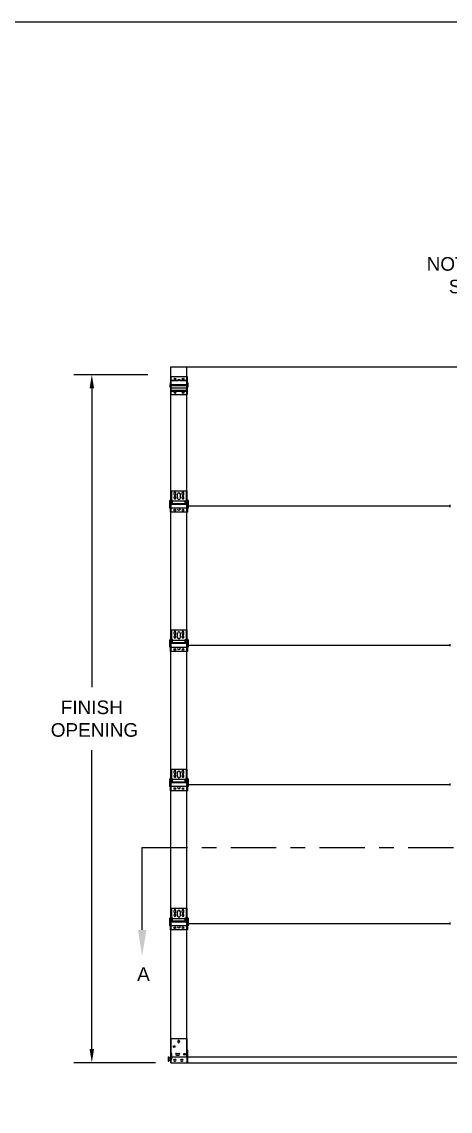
# Model space of a CAD drawing. Header units: inches. Extents: x 168.8 to 189.1, y 234.4 to 247.7.
# Drawn here: x 176.77 to 179.73, y 239.66 to 247.18 of the extents above; entities that cross this region are included whole.
import ezdxf
from ezdxf import colors
from ezdxf.entities.mleader import LeaderData, LeaderLine
from ezdxf.math import Vec2, Vec3

# ---------------------------------------------------------------- set-up
doc = ezdxf.new("R2010")
doc.units = ezdxf.units.IN
doc.header["$LTSCALE"] = 0.25
doc.header["$MEASUREMENT"] = 0
for name, pattern in [('C_SOLID_L', [0]), ('C_SOLID_M', [0]), ('CENTER', [2, 1.25, -0.25, 0.25, -0.25])]:
    doc.linetypes.add(name, pattern=pattern)
for name, color, linetype in [('470', 7, 'Continuous'), ('ANNOTATIONS', 1, 'Continuous'), ('SECTION CUTS', 6, 'CENTER')]:
    doc.layers.add(name, color=color, linetype=linetype)
doc.styles.add('ARIAL', font='arial.ttf', dxfattribs={"height": 0.09375})
doc.styles.get("Standard").update_dxf_attribs({"font": 'romans.shx'})
doc.dimstyles.new('STANDARD$0', dxfattribs={"dimtxt": 0.09375, "dimasz": 0.09375, "dimexe": 0.03125, "dimexo": 0.046875, "dimgap": 0.09, "dimtad": 0, "dimtih": 1, "dimtoh": 1, "dimdec": 4, "dimzin": 0, "dimdsep": 46, "dimtxsty": 'ARIAL', "dimcen": 0.09, "dimadec": 0, "dimazin": 0, "dimtfac": 1, "dimtdec": 4, "dimtofl": 0, "dimtmove": 0, "dimatfit": 1, "dimfxl": 1, "dimtolj": 1, "dimtzin": 0, "dimarcsym": 0})

# ---------------------------------------------------------------- blocks, each defined once
blk = doc.blocks.new('*D4')
at = {"layer": 'ANNOTATIONS', "color": 0, "lineweight": -2, "transparency": 16777216}
for p, q in [((177.6397, 244.7439), (177.1278, 244.7439)), ((177.2528, 244.6502), (177.2528, 242.585)), ((177.2528, 240.0851), (177.2528, 242.1502)), ((177.6927, 239.9913), (177.1278, 239.9913))]:
    blk.add_line(p, q, dxfattribs=at)
at = {"layer": 'ANNOTATIONS', "color": 0, "transparency": 16777216}
for points in [[(177.2372, 244.6502), (177.2685, 244.6502), (177.2528, 244.7439)], [(177.2372, 240.0851), (177.2685, 240.0851), (177.2528, 239.9913)]]:
    blk.add_solid(points, dxfattribs=at)
at = {"layer": 'defpoints', "color": 0, "transparency": 16777216}
for p in [(177.7459, 244.7439), (177.2528, 239.9913), (177.7989, 239.9913)]:
    blk.add_point(p, dxfattribs=at)
at = {"layer": 'ANNOTATIONS', "color": 0, "transparency": 16777216, "insert": (177.2528, 242.3676), "char_height": 0.09375, "attachment_point": 5, "style": 'ARIAL'}
blk.add_mtext('\\A1;FINISH\\P OPENING', dxfattribs=at)

msp = doc.modelspace()

# ---------------------------------------------------------------- linework, layer by layer
at = {"layer": '470'}
for p, q in [((177.79892, 244.79864), (183.60255, 244.79864)), ((177.79892, 239.99131), (177.79892, 244.79864)), ((177.90909, 240.03137), (177.90909, 244.79864)), ((177.90909, 243.83717), (179.72835, 243.83717)), ((177.90909, 242.87571), (179.72835, 242.87571)), ((177.90909, 241.91424), (179.72835, 241.91424)), ((177.90909, 240.95278), (179.72835, 240.95278)), ((177.79892, 240.03137), (183.60255, 240.03137)), ((177.79892, 239.99131), (183.60255, 239.99131))]:
    msp.add_line(p, q, dxfattribs=at)
at = {"layer": '470', "linetype": 'Continuous'}
for p, q in [((177.79892, 244.73237), (177.91142, 244.73237)), ((177.79892, 244.73237), (177.79892, 244.69381)), ((177.91142, 244.73237), (177.91142, 244.69381)), ((177.7938, 244.66732), (177.7938, 244.65901)), ((177.79383, 244.65812), (177.79711, 244.65801)), ((177.79447, 244.6873), (177.794, 244.67426)), ((177.79447, 244.6873), (177.79447, 244.67117)), ((177.79447, 244.67117), (177.79775, 244.67111)), ((177.79571, 244.67497), (177.79845, 244.67323)), ((177.79892, 244.67377), (177.79845, 244.67323)), ((177.79892, 244.70424), (177.84943, 244.70424)), ((177.79892, 244.69838), (177.80197, 244.69838)), ((177.79892, 244.66972), (177.79892, 244.60674)), ((177.79892, 244.66972), (177.91142, 244.66972)), ((177.79892, 244.65421), (177.91142, 244.65421)), ((177.90838, 244.70311), (177.80197, 244.70311)), ((177.80197, 244.67452), (177.80197, 244.70311)), ((177.90838, 244.67452), (177.80197, 244.67452)), ((177.84896, 244.67404), (177.84896, 244.67452)), ((177.84943, 244.70311), (177.84943, 244.70903)), ((177.84967, 244.70947), (177.85057, 244.7103)), ((177.86068, 244.70947), (177.85978, 244.7103)), ((177.86092, 244.70311), (177.86092, 244.70903)), ((177.86092, 244.70424), (177.91142, 244.70424)), ((177.86139, 244.67452), (177.86139, 244.67404)), ((177.90838, 244.67452), (177.90838, 244.70311)), ((177.90838, 244.69838), (177.91142, 244.69838)), ((177.91184, 244.67331), (177.91142, 244.67377)), ((177.91142, 244.66972), (177.91142, 244.60674)), ((177.91454, 244.67511), (177.91184, 244.67331)), ((177.91588, 244.67117), (177.9126, 244.67111)), ((177.91324, 244.65801), (177.91652, 244.65812)), ((177.91635, 244.67426), (177.91588, 244.6873)), ((177.91588, 244.6873), (177.91588, 244.67117)), ((177.91655, 244.66732), (177.91655, 244.65901)), ((177.79892, 244.63618), (177.91142, 244.63618)), ((177.79892, 244.63018), (177.91142, 244.63018)), ((177.79892, 244.60674), (177.91142, 244.60674))]:
    msp.add_line(p, q, dxfattribs=at)
at = {"layer": '470', "linetype": 'C_SOLID_M'}
for p, q in [((177.80113, 243.94241), (177.908, 243.94241)), ((177.80113, 243.85009), (177.80113, 243.94241)), ((177.80436, 243.85009), (177.80436, 243.94241)), ((177.82049, 243.91677), (177.82049, 243.92773)), ((177.83296, 243.91677), (177.83296, 243.92773)), ((177.8443, 243.89295), (177.8443, 243.91873)), ((177.86483, 243.89295), (177.86483, 243.91873)), ((177.87618, 243.91677), (177.87618, 243.92773)), ((177.88865, 243.91677), (177.88865, 243.92773)), ((177.90477, 243.94241), (177.90477, 243.85009)), ((177.908, 243.94241), (177.908, 243.85009)), ((177.79654, 243.87268), (177.79185, 243.87451)), ((177.79185, 243.85327), (177.79185, 243.87451)), ((177.79654, 243.8551), (177.79185, 243.85327)), ((177.79654, 243.85009), (177.79185, 243.85182)), ((177.79185, 243.82252), (177.79185, 243.85182)), ((177.79977, 243.88147), (177.79654, 243.88147)), ((177.79654, 243.79358), (177.79654, 243.88147)), ((177.79977, 243.79358), (177.79977, 243.88147)), ((177.79977, 243.85009), (177.90946, 243.85009)), ((177.8105, 243.87627), (177.80624, 243.87627)), ((177.8105, 243.85152), (177.80624, 243.85152)), ((177.8105, 243.85152), (177.8105, 243.87627)), ((177.8105, 243.87268), (177.89863, 243.87268)), ((177.8105, 243.8551), (177.89863, 243.8551)), ((177.82049, 243.89277), (177.82049, 243.89783)), ((177.83296, 243.89277), (177.83296, 243.89783)), ((177.87618, 243.89277), (177.87618, 243.89783)), ((177.88865, 243.89277), (177.88865, 243.89783)), ((177.89863, 243.87627), (177.9029, 243.87627)), ((177.89863, 243.85152), (177.89863, 243.87627)), ((177.89863, 243.85152), (177.9029, 243.85152)), ((177.90946, 243.88147), (177.91269, 243.88147)), ((177.90946, 243.88147), (177.90946, 243.79358)), ((177.91269, 243.88147), (177.91269, 243.79358)), ((177.91269, 243.87268), (177.91738, 243.87451)), ((177.91738, 243.85327), (177.91269, 243.8551)), ((177.91269, 243.85009), (177.91738, 243.85182)), ((177.91738, 243.87451), (177.91738, 243.85327)), ((177.91738, 243.85182), (177.91738, 243.82252)), ((179.72835, 243.83011), (179.72835, 243.84423)), ((177.79185, 243.82252), (177.79654, 243.82426)), ((177.91269, 243.79358), (177.79654, 243.79358)), ((177.79977, 243.82426), (177.90946, 243.82426)), ((177.91269, 243.82426), (177.91738, 243.82252)), ((177.80113, 242.98094), (177.908, 242.98094)), ((177.80113, 242.88862), (177.80113, 242.98094)), ((177.80436, 242.88862), (177.80436, 242.98094)), ((177.82049, 242.9553), (177.82049, 242.96627)), ((177.82049, 242.9313), (177.82049, 242.93636)), ((177.83296, 242.9553), (177.83296, 242.96627)), ((177.83296, 242.9313), (177.83296, 242.93636)), ((177.8443, 242.93149), (177.8443, 242.95727)), ((177.86483, 242.93149), (177.86483, 242.95727)), ((177.87618, 242.9553), (177.87618, 242.96627)), ((177.87618, 242.9313), (177.87618, 242.93636)), ((177.88865, 242.9553), (177.88865, 242.96627)), ((177.88865, 242.9313), (177.88865, 242.93636)), ((177.90477, 242.98094), (177.90477, 242.88862)), ((177.908, 242.98094), (177.908, 242.88862)), ((177.79654, 242.91121), (177.79185, 242.91304)), ((177.79185, 242.89181), (177.79185, 242.91304)), ((177.79654, 242.89364), (177.79185, 242.89181)), ((177.79654, 242.88862), (177.79185, 242.89035)), ((177.79185, 242.86106), (177.79185, 242.89035)), ((177.79185, 242.86106), (177.79654, 242.86279)), ((177.79977, 242.92), (177.79654, 242.92)), ((177.79654, 242.83211), (177.79654, 242.92)), ((177.79977, 242.83211), (177.79977, 242.92)), ((177.79977, 242.88862), (177.90946, 242.88862)), ((177.79977, 242.86279), (177.90946, 242.86279)), ((177.8105, 242.9148), (177.80624, 242.9148)), ((177.8105, 242.89005), (177.80624, 242.89005)), ((177.8105, 242.89005), (177.8105, 242.9148)), ((177.8105, 242.91121), (177.89863, 242.91121)), ((177.8105, 242.89364), (177.89863, 242.89364)), ((177.89863, 242.9148), (177.9029, 242.9148)), ((177.89863, 242.89005), (177.89863, 242.9148)), ((177.89863, 242.89005), (177.9029, 242.89005)), ((177.90946, 242.92), (177.91269, 242.92)), ((177.90946, 242.92), (177.90946, 242.83211)), ((177.91269, 242.92), (177.91269, 242.83211)), ((177.91269, 242.91121), (177.91738, 242.91304)), ((177.91738, 242.89181), (177.91269, 242.89364)), ((177.91269, 242.88862), (177.91738, 242.89035)), ((177.91269, 242.86279), (177.91738, 242.86106)), ((177.91738, 242.91304), (177.91738, 242.89181)), ((177.91738, 242.89035), (177.91738, 242.86106)), ((179.72835, 242.86864), (179.72835, 242.88277)), ((177.91269, 242.83211), (177.79654, 242.83211)), ((177.79654, 241.94975), (177.79185, 241.95158)), ((177.79185, 241.93034), (177.79185, 241.95158)), ((177.79977, 241.95854), (177.79654, 241.95854)), ((177.79654, 241.87065), (177.79654, 241.95854)), ((177.79977, 241.87065), (177.79977, 241.95854)), ((177.80113, 242.01947), (177.908, 242.01947)), ((177.80113, 241.92715), (177.80113, 242.01947)), ((177.80436, 241.92715), (177.80436, 242.01947)), ((177.8105, 241.95333), (177.80624, 241.95333)), ((177.8105, 241.92858), (177.8105, 241.95333)), ((177.8105, 241.94975), (177.89863, 241.94975)), ((177.82049, 241.99383), (177.82049, 242.0048)), ((177.82049, 241.96983), (177.82049, 241.9749)), ((177.83296, 241.99383), (177.83296, 242.0048)), ((177.83296, 241.96983), (177.83296, 241.9749)), ((177.8443, 241.97002), (177.8443, 241.9958)), ((177.86483, 241.97002), (177.86483, 241.9958)), ((177.87618, 241.99383), (177.87618, 242.0048)), ((177.87618, 241.96983), (177.87618, 241.9749)), ((177.88865, 241.99383), (177.88865, 242.0048)), ((177.88865, 241.96983), (177.88865, 241.9749)), ((177.89863, 241.95333), (177.9029, 241.95333)), ((177.89863, 241.92858), (177.89863, 241.95333)), ((177.90477, 242.01947), (177.90477, 241.92715)), ((177.908, 242.01947), (177.908, 241.92715)), ((177.90946, 241.95854), (177.91269, 241.95854)), ((177.90946, 241.95854), (177.90946, 241.87065)), ((177.91269, 241.95854), (177.91269, 241.87065)), ((177.91269, 241.94975), (177.91738, 241.95158)), ((177.91738, 241.95158), (177.91738, 241.93034)), ((177.79654, 241.93217), (177.79185, 241.93034)), ((177.79654, 241.92716), (177.79185, 241.92889)), ((177.79185, 241.89959), (177.79185, 241.92889)), ((177.79185, 241.89959), (177.79654, 241.90133)), ((177.91269, 241.87065), (177.79654, 241.87065)), ((177.79977, 241.92715), (177.90946, 241.92715)), ((177.79977, 241.90133), (177.90946, 241.90133)), ((177.8105, 241.92858), (177.80624, 241.92858)), ((177.8105, 241.93217), (177.89863, 241.93217)), ((177.89863, 241.92858), (177.9029, 241.92858)), ((177.91738, 241.93034), (177.91269, 241.93217)), ((177.91269, 241.92715), (177.91738, 241.92889)), ((177.91269, 241.90133), (177.91738, 241.89959)), ((177.91738, 241.92889), (177.91738, 241.89959)), ((179.72835, 241.90718), (179.72835, 241.9213)), ((177.80113, 241.05801), (177.908, 241.05801)), ((177.80113, 240.96569), (177.80113, 241.05801)), ((177.80436, 240.96569), (177.80436, 241.05801)), ((177.82049, 241.03237), (177.82049, 241.04334)), ((177.83296, 241.03237), (177.83296, 241.04334)), ((177.87618, 241.03237), (177.87618, 241.04334)), ((177.88865, 241.03237), (177.88865, 241.04334)), ((177.90477, 241.05801), (177.90477, 240.96569)), ((177.908, 241.05801), (177.908, 240.96569)), ((177.79654, 240.98828), (177.79185, 240.99011)), ((177.79185, 240.96888), (177.79185, 240.99011)), ((177.79654, 240.97071), (177.79185, 240.96888)), ((177.79654, 240.96569), (177.79185, 240.96742)), ((177.79185, 240.93813), (177.79185, 240.96742)), ((177.79977, 240.99707), (177.79654, 240.99707)), ((177.79654, 240.90918), (177.79654, 240.99707)), ((177.79977, 240.90918), (177.79977, 240.99707)), ((177.8105, 240.99187), (177.80624, 240.99187)), ((177.8105, 240.96712), (177.80624, 240.96712)), ((177.8105, 240.96712), (177.8105, 240.99187)), ((177.8105, 240.98828), (177.89863, 240.98828)), ((177.8105, 240.9707), (177.89863, 240.9707)), ((177.82049, 241.00837), (177.82049, 241.01343)), ((177.83296, 241.00837), (177.83296, 241.01343)), ((177.8443, 241.00856), (177.8443, 241.03434)), ((177.86483, 241.00856), (177.86483, 241.03434)), ((177.87618, 241.00837), (177.87618, 241.01343)), ((177.88865, 241.00837), (177.88865, 241.01343)), ((177.89863, 240.99187), (177.9029, 240.99187)), ((177.89863, 240.96712), (177.89863, 240.99187)), ((177.89863, 240.96712), (177.9029, 240.96712)), ((177.90946, 240.99707), (177.91269, 240.99707)), ((177.90946, 240.99707), (177.90946, 240.90918)), ((177.91269, 240.99707), (177.91269, 240.90918)), ((177.91269, 240.98828), (177.91738, 240.99011)), ((177.91738, 240.96888), (177.91269, 240.97071)), ((177.91269, 240.96569), (177.91738, 240.96742)), ((177.91738, 240.99011), (177.91738, 240.96888)), ((177.91738, 240.96742), (177.91738, 240.93813)), ((177.79185, 240.93813), (177.79654, 240.93986)), ((177.91269, 240.90918), (177.79654, 240.90918)), ((177.79977, 240.96569), (177.90946, 240.96569)), ((177.79977, 240.93986), (177.90946, 240.93986)), ((177.91269, 240.93986), (177.91738, 240.93813)), ((179.72835, 240.94571), (179.72835, 240.95984)), ((177.79892, 240.15819), (177.79892, 239.99131)), ((177.79892, 240.15819), (177.90866, 240.15819)), ((177.84664, 240.14086), (177.84664, 240.13501)), ((177.85911, 240.14086), (177.85911, 240.13501)), ((177.90866, 240.15819), (177.90866, 240.08525)), ((177.79607, 240.11511), (177.79607, 240.00475)), ((177.79814, 240.11701), (177.79685, 240.11638)), ((177.90866, 240.07944), (177.90866, 239.99131)), ((177.90866, 240.07944), (177.91292, 240.07944)), ((177.91292, 240.07944), (177.91292, 239.99131)), ((177.77994, 240.02869), (177.77994, 240.0053)), ((177.78289, 240.03165), (177.78435, 240.03165)), ((177.78289, 240.00235), (177.78435, 240.00235)), ((177.78435, 240.03165), (177.78435, 240.00235)), ((177.7858, 240.02579), (177.79607, 240.02579)), ((177.7858, 240.00821), (177.79607, 240.00821)), ((177.79607, 240.05611), (177.80167, 240.05611)), ((177.79607, 240.01463), (177.80167, 240.01463)), ((177.79814, 240.00285), (177.79685, 240.00349)), ((177.79892, 239.99131), (177.91292, 239.99131)), ((177.8237, 240.0147), (177.82956, 240.0147)), ((177.8237, 240.00223), (177.82956, 240.00223)), ((177.83687, 240.05623), (177.8537, 240.05623)), ((177.83687, 240.04376), (177.8537, 240.04376)), ((177.87151, 240.0147), (177.87737, 240.0147)), ((177.87151, 240.00223), (177.87737, 240.00223))]:
    msp.add_line(p, q, dxfattribs=at)
at = {"layer": '470', "linetype": 'C_SOLID_L'}
msp.add_line((177.80319, 240.05225), (177.80319, 240.0185), dxfattribs=at)
at = {"layer": '470', "linetype": 'Continuous'}
for points in [[(177.794, 244.67426), (177.79396, 244.67302), (177.79391, 244.67176), (177.79388, 244.67056), (177.79385, 244.66945), (177.79382, 244.66852), (177.79381, 244.6678), (177.7938, 244.66732)], [(177.7938, 244.65901), (177.79381, 244.6583), (177.79383, 244.65812)], [(177.79383, 244.65812), (177.79384, 244.65813), (177.79389, 244.65853), (177.79395, 244.65947), (177.79403, 244.66093), (177.79413, 244.66289), (177.79423, 244.66529), (177.79435, 244.66807), (177.79447, 244.67117)], [(177.80197, 244.69445), (177.80052, 244.69431), (177.79911, 244.69391), (177.79783, 244.69325), (177.79669, 244.69236), (177.79576, 244.69127), (177.79506, 244.69004), (177.79463, 244.68869), (177.79447, 244.6873)], [(177.79447, 244.67117), (177.79456, 244.67215), (177.79479, 244.67312), (177.79518, 244.67407), (177.79571, 244.67497)], [(177.80197, 244.67822), (177.80074, 244.67812), (177.79954, 244.67783), (177.79842, 244.67735), (177.79738, 244.67671), (177.79647, 244.6759), (177.79571, 244.67497)], [(177.79711, 244.65801), (177.79712, 244.65803), (177.79717, 244.65843), (177.79723, 244.65937), (177.79731, 244.66082), (177.79741, 244.66277), (177.79751, 244.66516), (177.79763, 244.66796), (177.79775, 244.67111)], [(177.79775, 244.67111), (177.79783, 244.67183), (177.79807, 244.67255), (177.79845, 244.67323)], [(177.84896, 244.67404), (177.84914, 244.67363), (177.84968, 244.67325), (177.85053, 244.67291), (177.85165, 244.67264), (177.85297, 244.67245), (177.85443, 244.67235), (177.85592, 244.67235), (177.85738, 244.67245), (177.8587, 244.67264), (177.85982, 244.67291), (177.86067, 244.67325), (177.86121, 244.67363), (177.86139, 244.67404)], [(177.84967, 244.70947), (177.84954, 244.70933), (177.84943, 244.70903)], [(177.84943, 244.70903), (177.84954, 244.70872), (177.84987, 244.70843), (177.8504, 244.70816), (177.85111, 244.70792), (177.85198, 244.70773), (177.85298, 244.70758), (177.85405, 244.70749), (177.85517, 244.70746)], [(177.85057, 244.7103), (177.8504, 244.71007), (177.8504, 244.70979), (177.85061, 244.70953), (177.85101, 244.70928), (177.8516, 244.70905), (177.85235, 244.70887), (177.85322, 244.70873), (177.85418, 244.70865), (177.85517, 244.70862)], [(177.85517, 244.71124), (177.85418, 244.71121), (177.85322, 244.71113), (177.85235, 244.71099), (177.8516, 244.71081), (177.85101, 244.71059), (177.85061, 244.71034), (177.85057, 244.7103)], [(177.8509, 244.67452), (177.85147, 244.67436), (177.85281, 244.67411), (177.8541, 244.67398), (177.85517, 244.67395)], [(177.85517, 244.71124), (177.85617, 244.71121), (177.85713, 244.71113), (177.858, 244.71099), (177.85875, 244.71081), (177.85934, 244.71059), (177.85974, 244.71034), (177.85978, 244.7103)], [(177.85978, 244.7103), (177.85995, 244.71007), (177.85995, 244.70979), (177.85974, 244.70953), (177.85934, 244.70928), (177.85875, 244.70905), (177.858, 244.70887), (177.85713, 244.70873), (177.85617, 244.70865), (177.85517, 244.70862)], [(177.86092, 244.70903), (177.86081, 244.70872), (177.86048, 244.70843), (177.85995, 244.70816), (177.85924, 244.70792), (177.85836, 244.70773), (177.85737, 244.70758), (177.85629, 244.70749), (177.85517, 244.70746)], [(177.85517, 244.67395), (177.85612, 244.67397), (177.85704, 244.67405), (177.85799, 244.67418), (177.85887, 244.67436), (177.85948, 244.67452)], [(177.86068, 244.70947), (177.86081, 244.70933), (177.86092, 244.70903)], [(177.91588, 244.6873), (177.91572, 244.68869), (177.91529, 244.69004), (177.91459, 244.69127), (177.91366, 244.69236), (177.91252, 244.69325), (177.91124, 244.69391), (177.90983, 244.69431), (177.90838, 244.69445)], [(177.91454, 244.67511), (177.9136, 244.67618), (177.91247, 244.67704), (177.9112, 244.67768), (177.90981, 244.67808), (177.90838, 244.67822)], [(177.91184, 244.67331), (177.91226, 244.67261), (177.91251, 244.67186), (177.9126, 244.67111)], [(177.9126, 244.67111), (177.91272, 244.66796), (177.91284, 244.66516), (177.91294, 244.66277), (177.91304, 244.66082), (177.91312, 244.65937), (177.91318, 244.65843), (177.91323, 244.65803), (177.91324, 244.65801)], [(177.91454, 244.67511), (177.91511, 244.67419), (177.91553, 244.6732), (177.91578, 244.67219), (177.91588, 244.67117)], [(177.91588, 244.67117), (177.916, 244.66807), (177.91611, 244.66529), (177.91622, 244.66289), (177.91632, 244.66093), (177.9164, 244.65947), (177.91646, 244.65853), (177.91651, 244.65813), (177.91652, 244.65812)], [(177.91655, 244.66732), (177.91654, 244.6678), (177.91653, 244.66852), (177.9165, 244.66945), (177.91647, 244.67056), (177.91644, 244.67176), (177.91639, 244.67302), (177.91635, 244.67426)], [(177.91652, 244.65812), (177.91654, 244.6583), (177.91655, 244.65901)]]:
    msp.add_lwpolyline(points, dxfattribs=at)
for centre in [(177.82705, 244.71479), (177.8833, 244.71479), (177.82705, 244.6208), (177.8833, 244.6208)]:
    msp.add_circle(centre, 0.00586, dxfattribs=at)
at = {"layer": '470', "linetype": 'C_SOLID_M'}
for centre in [(177.82677, 243.80811), (177.88246, 243.80811), (177.82677, 242.84664), (177.88246, 242.84664), (177.82677, 241.88518), (177.88246, 241.88518), (177.82677, 240.92371), (177.88246, 240.92371), (177.821, 240.10278), (177.89319, 240.05)]:
    msp.add_circle(centre, 0.00623, dxfattribs=at)
for centre, radius, start, end in [((177.82672, 243.92773), 0.00623, 0, 179.999978), ((177.82672, 243.91677), 0.00623, 179.999978, 0), ((177.82672, 243.89783), 0.00623, 0, 179.999923), ((177.85457, 243.91873), 0.01027, 0, 179.999978), ((177.88241, 243.92773), 0.00623, 0, 179.999978), ((177.88241, 243.91677), 0.00623, 179.999978, 0), ((177.88241, 243.89783), 0.00623, 0, 179.999923), ((177.80624, 243.87814), 0.00187, 179.999978, 269.999973), ((177.80624, 243.84964), 0.00187, 90.000002, 166.264413), ((177.82672, 243.89277), 0.00623, 179.999978, 0), ((177.85457, 243.89295), 0.01027, 179.999978, 0), ((177.88241, 243.89277), 0.00623, 179.999978, 0), ((177.9029, 243.87814), 0.00187, 269.99997, 0.00001), ((177.9029, 243.84964), 0.00187, 13.735583, 90.000002), ((177.85461, 243.81748), 0.01027, 138.713793, 41.286209), ((177.82672, 242.96627), 0.00623, 0, 179.999978), ((177.82672, 242.9553), 0.00623, 179.999978, 0), ((177.82672, 242.93636), 0.00623, 0, 179.999923), ((177.82672, 242.9313), 0.00623, 179.999978, 0), ((177.85457, 242.95727), 0.01027, 0, 179.999978), ((177.85457, 242.93149), 0.01027, 179.999978, 0), ((177.88241, 242.96627), 0.00623, 0, 179.999978), ((177.88241, 242.9553), 0.00623, 179.999978, 0), ((177.88241, 242.93636), 0.00623, 0, 179.999923), ((177.88241, 242.9313), 0.00623, 179.999978, 0), ((177.80624, 242.91668), 0.00187, 179.999978, 269.999973), ((177.80624, 242.88818), 0.00187, 90.000002, 166.264413), ((177.85461, 242.85602), 0.01027, 138.713793, 41.286209), ((177.9029, 242.91668), 0.00187, 269.99997, 0.00001), ((177.9029, 242.88818), 0.00187, 13.735583, 90.000002), ((177.80624, 241.95521), 0.00187, 179.999978, 269.999973), ((177.82672, 242.0048), 0.00623, 0, 179.999978), ((177.82672, 241.99383), 0.00623, 179.999978, 0), ((177.82672, 241.9749), 0.00623, 0, 179.999923), ((177.82672, 241.96983), 0.00623, 179.999978, 0), ((177.85457, 241.9958), 0.01027, 0, 179.999978), ((177.85457, 241.97002), 0.01027, 179.999978, 0), ((177.88241, 242.0048), 0.00623, 0, 179.999978), ((177.88241, 241.99383), 0.00623, 179.999978, 0), ((177.88241, 241.9749), 0.00623, 0, 179.999923), ((177.88241, 241.96983), 0.00623, 179.999978, 0), ((177.9029, 241.95521), 0.00187, 269.99997, 0.00001), ((177.80624, 241.92671), 0.00187, 90.000002, 166.264413), ((177.85461, 241.89455), 0.01027, 138.713793, 41.286209), ((177.9029, 241.92671), 0.00187, 13.735583, 90.000002), ((177.82672, 241.04334), 0.00623, 0, 179.999978), ((177.85457, 241.03434), 0.01027, 0, 179.999978), ((177.88241, 241.04334), 0.00623, 0, 179.999978), ((177.80624, 240.99374), 0.00187, 179.999978, 269.999973), ((177.80624, 240.96524), 0.00187, 90.000002, 166.264413), ((177.82672, 241.03237), 0.00623, 179.999978, 0), ((177.82672, 241.01343), 0.00623, 0, 179.999923), ((177.82672, 241.00837), 0.00623, 179.999978, 0), ((177.85457, 241.00856), 0.01027, 179.999978, 0), ((177.88241, 241.03237), 0.00623, 179.999978, 0), ((177.88241, 241.01343), 0.00623, 0, 179.999923), ((177.88241, 241.00837), 0.00623, 179.999978, 0), ((177.9029, 240.99374), 0.00187, 269.99997, 0.00001), ((177.9029, 240.96524), 0.00187, 13.735583, 90.000002), ((177.85461, 240.93309), 0.01027, 138.713793, 41.286209), ((177.85288, 240.14086), 0.00623, 0, 179.999964), ((177.79747, 240.11511), 0.00141, 116.188949, 180.00062), ((177.79752, 240.11827), 0.00141, 296.188603, 359.999795), ((177.85288, 240.13501), 0.00623, 180.000036, 359.999983), ((177.90866, 240.08234), 0.00291, 89.999982, 269.999946), ((177.78289, 240.02869), 0.00295, 89.999982, 179.999964), ((177.78289, 240.0053), 0.00295, 179.999964, 270.000001), ((177.7858, 240.02724), 0.00145, 179.999964, 270.000001), ((177.7858, 240.00676), 0.00145, 89.999982, 179.999964), ((177.79747, 240.00475), 0.00141, 180.000145, 243.812144), ((177.79752, 240.00159), 0.00141, 0, 63.811835), ((177.80167, 240.05319), 0.00293, 301.331516, 89.999964), ((177.80167, 240.01756), 0.00293, 270.000018, 58.668454), ((177.8237, 240.00847), 0.00623, 89.999982, 269.999946), ((177.82956, 240.00847), 0.00623, 270.000073, 89.999982), ((177.83687, 240.05), 0.00623, 89.999982, 269.999946), ((177.8537, 240.05), 0.00623, 270.000018, 89.999964), ((177.87151, 240.00847), 0.00623, 89.999982, 269.999946), ((177.87737, 240.00847), 0.00623, 270.000073, 89.999982)]:
    msp.add_arc(centre, radius, start, end, dxfattribs=at)
at = {"layer": 'defpoints'}
msp.add_lwpolyline([(189.05875, 234.44685), (168.77187, 234.44685), (168.77187, 247.18196), (189.05875, 247.18196)], close=True, dxfattribs=at)
at = {"layer": 'SECTION CUTS'}
msp.add_line((177.60046, 241.47886), (183.93268, 241.47886), dxfattribs=at)

# ---------------------------------------------------------------- texts
at = {"layer": 'ANNOTATIONS', "insert": (180.91882, 245.55636), "char_height": 0.09375, "width": 3.5306272, "attachment_point": 2, "style": 'ARIAL'}
msp.add_mtext('NOTE: 5 SECTION, 3 PANEL DOOR SHOWN\\PSECTION AND PANEL QTY WILL VARY', dxfattribs=at)
at = {"layer": 'SECTION CUTS', "style": 'ARIAL'}
msp.add_text('A', height=0.09375, dxfattribs=at).set_placement((177.56598, 240.55643))

# ---------------------------------------------------------------- dimensions: what is measured, and where the dimension line sits
at = {"layer": 'ANNOTATIONS'}
dim = msp.add_linear_dim(base=(177.25283, 239.99131), p1=(177.74593, 244.74392), p2=(177.79892, 239.99131), angle=90, text='FINISH\\P OPENING', dimstyle='STANDARD$0', override={"dimexe": 0.125, "dimexo": 0.10625, "dimcen": 0.153, "dimtmove": 1}, dxfattribs=at)
dim.commit()
dim.dimension.update_dxf_attribs({"geometry": '*D4', "text_midpoint": (177.25283, 242.36761)})

# ---------------------------------------------------------------- leaders
at = {"layer": 'SECTION CUTS'}
ml = msp.add_multileader_mtext('Standard', dxfattribs=at)
ml.set_content('', color=256)
ml.set_leader_properties()
ml.build(insert=Vec2(0, 0))
ml.multileader.update_dxf_attribs({"dogleg_length": 0, "arrow_head_size": 0.18})
ctx = ml.context
ctx.base_point, ctx.char_height, ctx.arrow_head_size, ctx.landing_gap_size, ctx.plane_origin = Vec3(177.60046, 241.47886), 0.18, 0.18, 0, Vec3(177.60046, 240.72934)
notes = []
notes.append((ctx, [(0, (1, 1, 0), (177.60046, 241.47886), (1, 0), 0, [(0, [(177.60046, 240.72934)], 0, [])])]))
ctx.mtext.insert, ctx.mtext.flow_direction = Vec3(177.60046, 241.56886), 5
for ctx, leaders in notes:
    for number, flags, end, landing, length, lines in leaders:
        leader = LeaderData()
        leader.index, (leader.has_last_leader_line, leader.has_dogleg_vector, leader.attachment_direction) = number, flags
        leader.last_leader_point, leader.dogleg_vector, leader.dogleg_length = Vec3(end), Vec3(landing), length
        for number, points, colour, breaks in lines:
            line = LeaderLine()
            line.index, line.vertices, line.color, line.breaks = number, Vec3.list(points), colors.encode_raw_color(colour), breaks
            leader.lines.append(line)
        ctx.leaders.append(leader)

doc.saveas('drawing.dxf')
